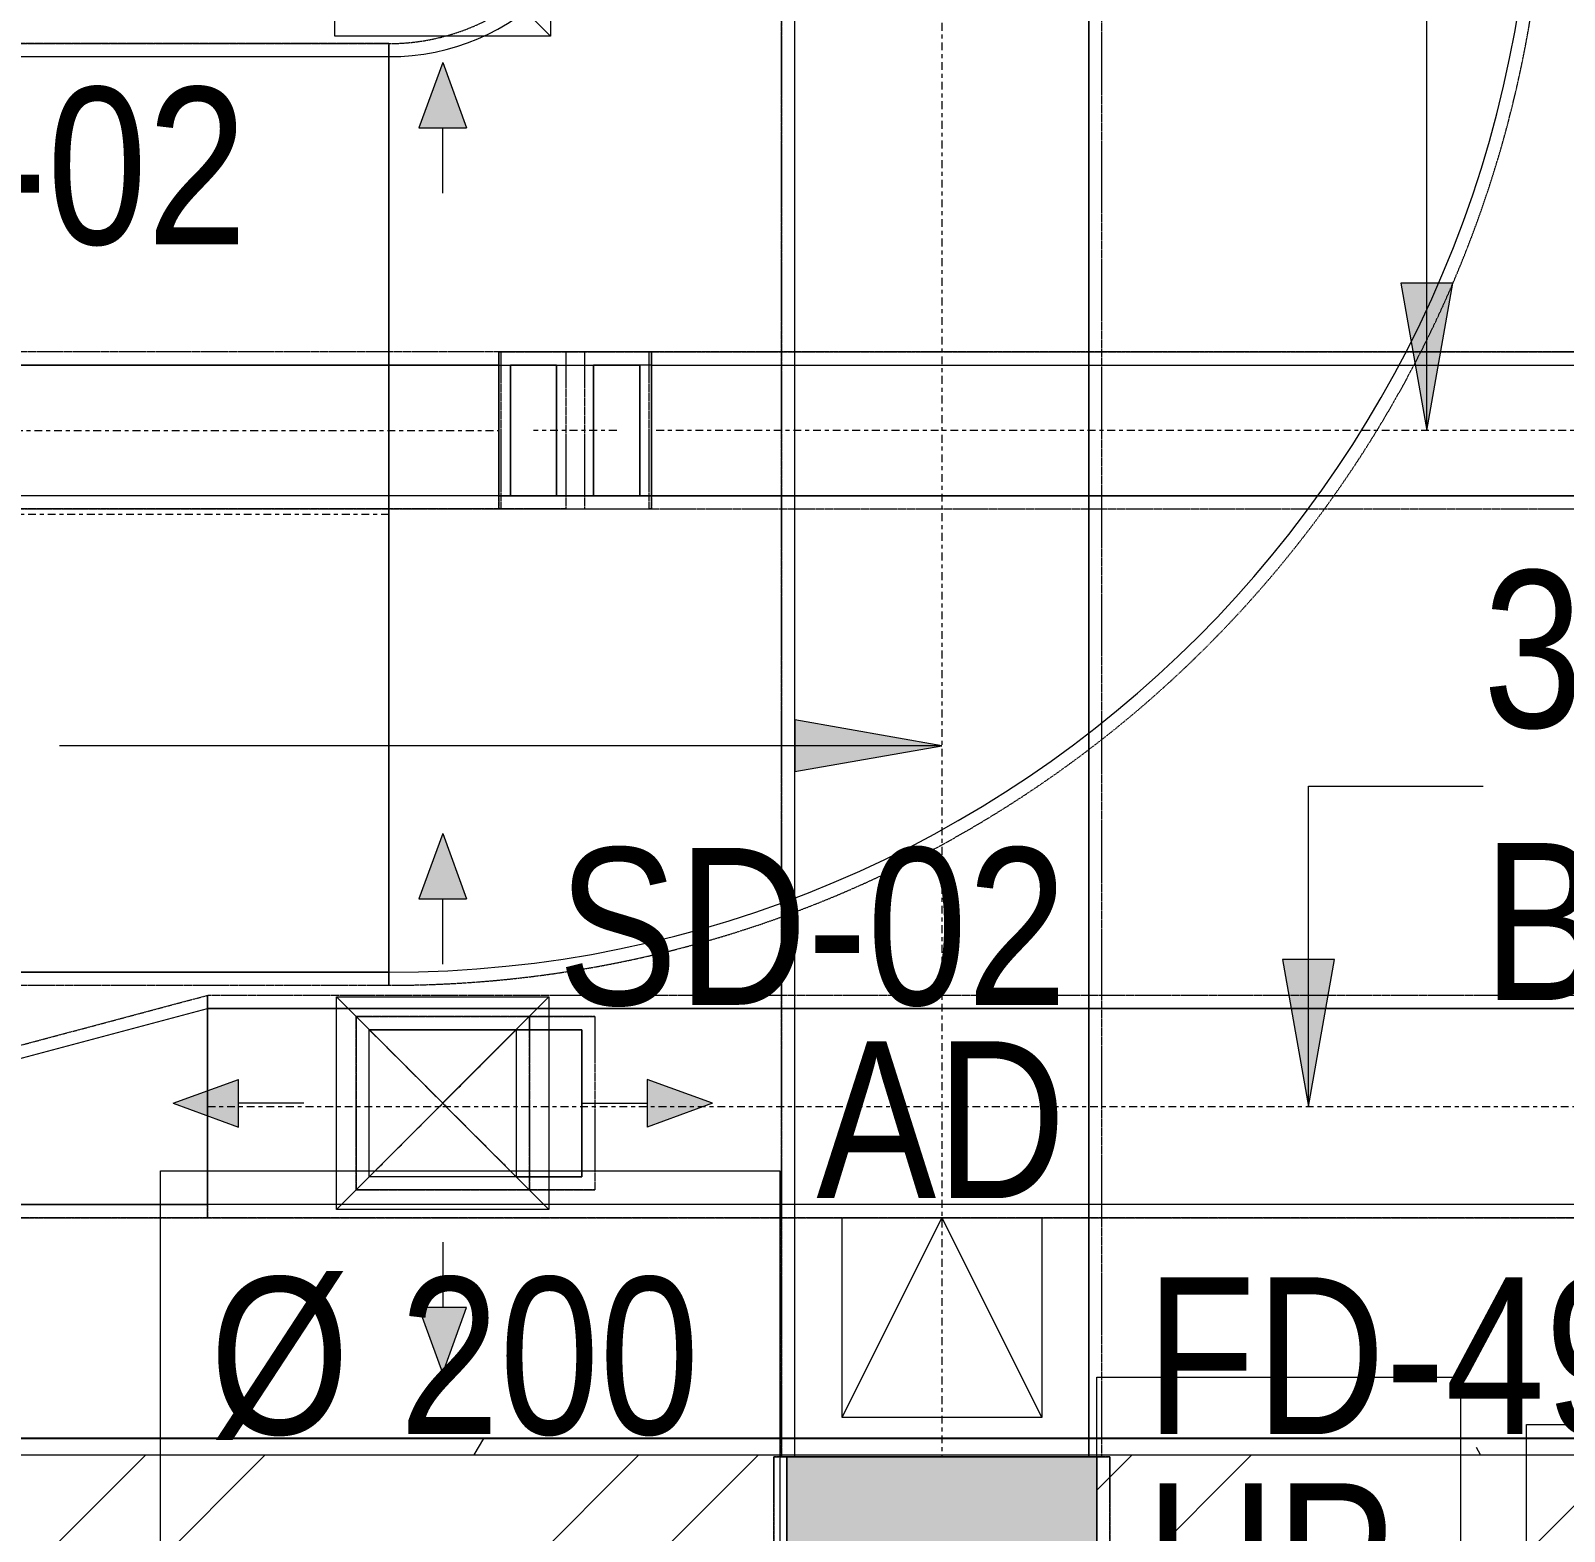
# Model space of a CAD drawing. Header units: inches. Extents: x -83664 to 20107, y -47222 to 19398.
# Drawn here: x -16928 to -14582, y -36482 to -34187 of the extents above; entities that cross this region are included whole.
import ezdxf

# ---------------------------------------------------------------- set-up
doc = ezdxf.new("R2010")
doc.units = ezdxf.units.IN
doc.header["$MEASUREMENT"] = 0
for name, pattern in [('Center', [29.999999, 12, -6, 6, -6]), ('Hidden 0_50', [1.0584, 0.5292, -0.5292]), ('Hidden 1_5', [2.2, 1.5, -0.7])]:
    doc.linetypes.add(name, pattern=pattern)
doc.layers.add('A-DETL', color=7, linetype='Continuous', lineweight=18, true_color=0x00a600)
doc.layers.add('M-HVAC-DUCT', color=7, linetype='Continuous', lineweight=9, true_color=0xffe97f)
for name, color, linetype, lineweight in [('A-DETL-GENF', 7, 'Continuous', 9), ('A-WALL', 7, 'Continuous', 9), ('A-WALL-PATT', 7, 'Continuous', 25), ('G-ANNO-TEXT', 7, 'Continuous', 9), ('M-HVAC-CDFF', 7, 'Continuous', 9), ('M-HVAC-DUCT-ANNO', 7, 'Continuous', 9), ('M-HVAC-DUCT-CNTR', 7, 'Center', 9), ('M-HVAC-DUCT-IDEN', 7, 'Continuous', 18)]:
    doc.layers.add(name, color=color, linetype=linetype, lineweight=lineweight)
doc.styles.add('Arial Narrow_21', font='ARIALN.TTF', dxfattribs={"height": 240})

# ---------------------------------------------------------------- blocks, each defined once
blk = doc.blocks.new('GCE-AT-Return Air Rectangular Diffuser - 230x230-V40-FIRST FLOOR AC CONDITIONING LAYOUT - PART A')
at = {"layer": 'A-DETL-GENF', "true_color": 0xff00ff}
for points in [[(0, 205), (36.4, 305), (-36.4, 305)], [(-305, -36.4), (-205, 0), (-305, 36.4)], [(305, -36.4), (305, 36.4), (205, 0)], [(36.4, -305), (0, -205), (-36.4, -305)]]:
    blk.add_hatch(color=6, dxfattribs=at).paths.add_polyline_path(points)
at = {"layer": 'A-DETL-GENF', "color": 6, "true_color": 0xff00ff}
for p, q in [((0, 405), (0, 305)), ((0, 205), (-36.4, 305)), ((-36.4, 305), (36.4, 305)), ((0, 205), (36.4, 305)), ((-165, 165), (165, 165)), ((-165, -165), (-165, 165)), ((-165, 165), (165, -165)), ((165, 165), (165, -165)), ((-205, 0), (-305, 36.4)), ((-305, -36.4), (-305, 36.4)), ((205, 0), (305, 36.4)), ((305, 36.4), (305, -36.4)), ((405, 0), (305, 0)), ((-405, 0), (-305, 0)), ((-205, 0), (-305, -36.4)), ((205, 0), (305, -36.4)), ((165, -165), (-165, -165)), ((0, -205), (-36.4, -305)), ((0, -205), (36.4, -305)), ((-36.4, -305), (36.4, -305)), ((0, -405), (0, -305))]:
    blk.add_line(p, q, dxfattribs=at)
blk = doc.blocks.new('GCE-AT-Supply Air Rectangular Diffuser - 225x225-V55-FIRST FLOOR AC CONDITIONING LAYOUT - PART A')
at = {"layer": 'A-DETL-GENF', "true_color": 0xff7f00}
for points in [[(36.4, 312.5), (0, 412.5), (-36.4, 312.5)], [(-312.5, 36.4), (-412.5, 0), (-312.5, -36.4)], [(412.5, 0), (312.5, 36.4), (312.5, -36.4), (338.5, -26.9)], [(36.4, -312.5), (-36.4, -312.5), (0, -412.5)]]:
    blk.add_hatch(color=30, dxfattribs=at).paths.add_polyline_path(points)
at = {"layer": 'A-DETL-GENF', "color": 30, "true_color": 0xff7f00}
for p, q in [((0, 412.5), (-36.4, 312.5)), ((0, 412.5), (36.4, 312.5)), ((-36.4, 312.5), (36.4, 312.5)), ((0, 212.5), (0, 312.5)), ((-162.5, -162.5), (162.5, 162.5)), ((-162.5, 162.5), (162.5, -162.5)), ((-162.5, -162.5), (-162.5, 162.5)), ((-162.5, 162.5), (162.5, 162.5)), ((162.5, 162.5), (162.5, -162.5)), ((-412.5, 0), (-312.5, 36.4)), ((-312.5, -36.4), (-312.5, 36.4)), ((312.5, 36.4), (312.5, -36.4)), ((412.5, 0), (312.5, 36.4)), ((212.5, 0), (312.5, 0)), ((-412.5, 0), (-312.5, -36.4)), ((-212.5, 0), (-312.5, 0)), ((412.5, 0), (312.5, -36.4)), ((162.5, -162.5), (-162.5, -162.5)), ((0, -212.5), (0, -312.5)), ((36.4, -312.5), (-36.4, -312.5)), ((0, -412.5), (-36.4, -312.5)), ((0, -412.5), (36.4, -312.5))]:
    blk.add_line(p, q, dxfattribs=at)
blk = doc.blocks.new('M_Rec Tap - Beveled - Standard-8294868-FIRST FLOOR AC CONDITIONING LAYOUT - PART A')
at = {"layer": 'M-HVAC-DUCT', "color": 30, "true_color": 0xff7f00}
for p, q in [((135046.9, 62657.7), (135271.9, 62657.7)), ((135046.9, 62432.7), (135046.9, 62657.7)), ((135046.9, 62657.7), (135371.9, 62657.7)), ((135046.9, 62432.7), (135046.9, 62657.7)), ((135271.9, 62657.7), (135371.9, 62657.7)), ((135271.9, 62657.7), (135271.9, 62432.7)), ((135371.9, 62657.7), (135371.9, 62432.7)), ((135371.9, 62432.7), (135371.9, 62657.7)), ((135271.9, 62432.7), (135046.9, 62432.7)), ((135371.9, 62432.7), (135046.9, 62432.7)), ((135271.9, 62432.7), (135371.9, 62432.7))]:
    blk.add_line(p, q, dxfattribs=at)
blk = doc.blocks.new('GCE-DA-Fire Damper-Rectangular - Standard-V137-FIRST FLOOR AC CONDITIONING LAYOUT - PART A')
at = {"layer": 'A-DETL-GENF', "true_color": 0xff00ff}
blk.add_hatch(color=6, dxfattribs=at).paths.add_polyline_path([(-75, -237), (-75, 237), (75, 237), (75, -237)])
at = {"layer": 'A-DETL-GENF', "color": 6, "true_color": 0xff00ff}
for p, q in [((75, 237), (-75, 237)), ((-75, 237), (-75, -237)), ((75, -237), (75, 237)), ((-75, -237), (75, -237))]:
    blk.add_line(p, q, dxfattribs=at)
at = {"layer": 'M-HVAC-DUCT', "color": 6, "true_color": 0xff00ff}
for p, q in [((-75, -237), (-75, 237)), ((-75, 237), (75, 237)), ((75, 237), (75, -237)), ((75, -237), (-75, -237))]:
    blk.add_line(p, q, dxfattribs=at)
blk = doc.blocks.new('M_Rec Transition - Length - Standard-8295816-FIRST FLOOR AC CONDITIONING LAYOUT - PART A')
at = {"layer": 'M-HVAC-DUCT', "color": 30, "true_color": 0xff7f00}
for p, q in [((0, 100), (375, 200)), ((0, 100), (375, 200)), ((375, -100), (375, 200)), ((375, 200), (375, -100)), ((0, 100), (0, -100)), ((0, -100), (0, 100)), ((0, -100), (375, -100)), ((375, -100), (0, -100))]:
    blk.add_line(p, q, dxfattribs=at)
blk = doc.blocks.new('M_Rec Elbow - Radius - 0_75W-8295147-FIRST FLOOR AC CONDITIONING LAYOUT - PART A')
at = {"layer": 'M-HVAC-DUCT', "color": 30, "true_color": 0xff7f00}
for p, q in [((-700, 1050), (700, 1050)), ((700, 1050), (-700, 1050)), ((-1050, 700), (-1050, -700)), ((-1050, -700), (-1050, 700))]:
    blk.add_line(p, q, dxfattribs=at)
for radius in [350, 350, 1750, 1750]:
    blk.add_arc((-1050, 1050), radius, 270, 0, dxfattribs=at)
blk = doc.blocks.new('M_Rectangular Elbow - Radius - 0_75 W-8295584-FIRST FLOOR AC CONDITIONING LAYOUT - PART A')
at = {"layer": 'M-HVAC-DUCT', "color": 6, "true_color": 0xff00ff}
for p, q in [((135390.2, 63474), (135390.2, 63674)), ((135390.2, 63674), (135460.9, 63674)), ((135478.5, 63674), (135390.2, 63674)), ((135460.9, 63674), (135460.9, 63474)), ((135478.5, 63674), (135460.9, 63674)), ((135478.5, 63474), (135478.5, 63674)), ((135478.5, 63674), (135478.5, 63474)), ((135460.9, 63474), (135390.2, 63474)), ((135478.5, 63474), (135390.2, 63474)), ((135460.9, 63474), (135478.5, 63474))]:
    blk.add_line(p, q, dxfattribs=at)
blk = doc.blocks.new('TEMW-SMBZ-HO-BM-HVAC-00002_rvt-1-FIRST FLOOR AC CONDITIONING LAYOUT - PART A')
at = {"layer": 'M-HVAC-DUCT', "color": 6, "linetype": 'Hidden 0_50', "true_color": 0xff00ff}
for p, q in [((135677.8, 69417.3), (135677.8, 62004.6)), ((135677.8, 62004.6), (135677.8, 69417.3)), ((136167.8, 62004.6), (136167.8, 69417.3)), ((136167.8, 62004.6), (136167.8, 69417.3)), ((135245.2, 63694), (132344.8, 63694)), ((135245.2, 63694), (132344.8, 63694)), ((135245.2, 63454), (135245.2, 63694)), ((135245.2, 63694), (135245.2, 63454)), ((135347.7, 63694), (135245.2, 63694)), ((135245.2, 63694), (135248.7, 63694)), ((135245.2, 63694), (135245.2, 63454)), ((135245.2, 63694), (135245.2, 63454)), ((135248.7, 63694), (135347.7, 63694)), ((135248.7, 63454), (135248.7, 63694)), ((135376, 63694), (135248.7, 63694)), ((135248.7, 63694), (135347.7, 63694)), ((135248.7, 63454), (135248.7, 63694)), ((135347.7, 63694), (135347.7, 63454)), ((135347.7, 63694), (135475, 63694)), ((135347.7, 63694), (135347.7, 63454)), ((135475, 63694), (135376, 63694)), ((135478.5, 63694), (135376, 63694)), ((135376, 63694), (135376, 63454)), ((135376, 63694), (135376, 63454)), ((135475, 63694), (135376, 63694)), ((135475, 63694), (135478.5, 63694)), ((135475, 63454), (135475, 63694)), ((135475, 63454), (135475, 63694)), ((135478.5, 63694), (135478.5, 63454)), ((135478.5, 63454), (135478.5, 63694)), ((137447.9, 63694), (135478.5, 63694)), ((135478.5, 63694), (137447.9, 63694)), ((135478.5, 63694), (135478.5, 63454)), ((135478.5, 63694), (135478.5, 63454)), ((132344.8, 63454), (135245.2, 63454)), ((135245.2, 63454), (132344.8, 63454)), ((135248.7, 63454), (135245.2, 63454)), ((135245.2, 63454), (135347.7, 63454)), ((135347.7, 63454), (135248.7, 63454)), ((135248.7, 63454), (135376, 63454)), ((135347.7, 63454), (135248.7, 63454)), ((135347.7, 63454), (135475, 63454)), ((135376, 63454), (135478.5, 63454)), ((135376, 63454), (135475, 63454)), ((135376, 63454), (135475, 63454)), ((135478.5, 63454), (135475, 63454)), ((135478.5, 63454), (137447.9, 63454)), ((135478.5, 63454), (137447.9, 63454)), ((135665.8, 62004.6), (135665.8, 61854.6)), ((136179.8, 62004.6), (135665.8, 62004.6)), ((135665.8, 62004.6), (136179.8, 62004.6)), ((135665.8, 61854.6), (135665.8, 62004.6)), ((135677.8, 62004.6), (136167.8, 62004.6)), ((136167.8, 62004.6), (135677.8, 62004.6)), ((136179.8, 61854.6), (136179.8, 62004.6)), ((136179.8, 62004.6), (136179.8, 61854.6))]:
    blk.add_line(p, q, dxfattribs=at)
at = {"layer": 'M-HVAC-DUCT', "color": 6, "true_color": 0xff00ff}
for p, q in [((135697.8, 62004.6), (135697.8, 69417.3)), ((135697.8, 62004.6), (135697.8, 69417.3)), ((136147.8, 69417.3), (136147.8, 62004.6)), ((136147.8, 62004.6), (136147.8, 69417.3)), ((132344.8, 63674), (135245.2, 63674)), ((135245.2, 63674), (132344.8, 63674)), ((135245.2, 63674), (135245.2, 63474)), ((135245.2, 63474), (135245.2, 63674)), ((135262.8, 63474), (135262.8, 63674)), ((135262.8, 63674), (135333.5, 63674)), ((135262.8, 63674), (135390.2, 63674)), ((135333.5, 63674), (135333.5, 63474)), ((135333.5, 63674), (135460.9, 63674)), ((135460.9, 63674), (135390.2, 63674)), ((135390.2, 63674), (135390.2, 63474)), ((135460.9, 63474), (135460.9, 63674)), ((135478.5, 63474), (135478.5, 63674)), ((135478.5, 63674), (135478.5, 63474)), ((135478.5, 63674), (137447.9, 63674)), ((135478.5, 63674), (137447.9, 63674)), ((135245.2, 63474), (132344.8, 63474)), ((135245.2, 63474), (132344.8, 63474)), ((135333.5, 63474), (135262.8, 63474)), ((135262.8, 63474), (135390.2, 63474)), ((135460.9, 63474), (135333.5, 63474)), ((135390.2, 63474), (135460.9, 63474)), ((137447.9, 63474), (135478.5, 63474)), ((135478.5, 63474), (137447.9, 63474)), ((136147.8, 62004.6), (135697.8, 62004.6)), ((135697.8, 62004.6), (136147.8, 62004.6))]:
    blk.add_line(p, q, dxfattribs=at)
at = {"layer": 'M-HVAC-DUCT', "color": 30, "linetype": 'Hidden 0_50', "true_color": 0xff7f00}
for p, q in [((135077, 64165.6), (128582, 64165.6)), ((128582, 64165.6), (135077, 64165.6)), ((135077, 64165.6), (135077, 62725.6)), ((135077, 62725.6), (135077, 64165.6)), ((135077, 64165.6), (135077, 62725.6)), ((135077, 62725.6), (135077, 64165.6)), ((128582, 62725.6), (135077, 62725.6)), ((128582, 62725.6), (135077, 62725.6)), ((134424.5, 62610.2), (134799.5, 62710.2)), ((134424.5, 62610.2), (134799.5, 62710.2)), ((134799.5, 62370.2), (134799.5, 62710.2)), ((134799.5, 62710.2), (134799.5, 62370.2)), ((134799.5, 62370.2), (134799.5, 62710.2)), ((134799.5, 62710.2), (134799.5, 62370.2)), ((139940.2, 62710.2), (134799.5, 62710.2)), ((139940.2, 62710.2), (134799.5, 62710.2)), ((135026.9, 62677.7), (135291.9, 62677.7)), ((135026.9, 62412.7), (135026.9, 62677.7)), ((135026.9, 62677.7), (135026.9, 62412.7)), ((135291.9, 62677.7), (135026.9, 62677.7)), ((135026.9, 62677.7), (135391.9, 62677.7)), ((135291.9, 62677.7), (135026.9, 62677.7)), ((135026.9, 62412.7), (135026.9, 62677.7)), ((135026.9, 62677.7), (135026.9, 62412.7)), ((135291.9, 62677.7), (135291.9, 62412.7)), ((135291.9, 62412.7), (135291.9, 62677.7)), ((135391.9, 62677.7), (135291.9, 62677.7)), ((135291.9, 62677.7), (135291.9, 62412.7)), ((135391.9, 62677.7), (135391.9, 62412.7)), ((135391.9, 62677.7), (135391.9, 62412.7)), ((135291.9, 62412.7), (135026.9, 62412.7)), ((135026.9, 62412.7), (135291.9, 62412.7)), ((135026.9, 62412.7), (135291.9, 62412.7)), ((135391.9, 62412.7), (135026.9, 62412.7)), ((135291.9, 62412.7), (135391.9, 62412.7)), ((134424.5, 62370.2), (134799.5, 62370.2)), ((134799.5, 62370.2), (134424.5, 62370.2)), ((134799.5, 62370.2), (139940.2, 62370.2)), ((139940.2, 62370.2), (134799.5, 62370.2))]:
    blk.add_line(p, q, dxfattribs=at)
at = {"layer": 'M-HVAC-DUCT', "color": 30, "true_color": 0xff7f00}
for p, q in [((128582, 64145.6), (135077, 64145.6)), ((128582, 64145.6), (135077, 64145.6)), ((135077, 62745.6), (135077, 64145.6)), ((135077, 64145.6), (135077, 62745.6)), ((135077, 62745.6), (128582, 62745.6)), ((128582, 62745.6), (135077, 62745.6)), ((134799.5, 62690.2), (134799.5, 62390.2)), ((134799.5, 62390.2), (134799.5, 62690.2)), ((134799.5, 62690.2), (139940.2, 62690.2)), ((139940.2, 62690.2), (134799.5, 62690.2)), ((135371.9, 62657.7), (135046.9, 62657.7)), ((135046.9, 62432.7), (135046.9, 62657.7)), ((135046.9, 62657.7), (135371.9, 62657.7)), ((135046.9, 62432.7), (135046.9, 62657.7)), ((135371.9, 62432.7), (135371.9, 62657.7)), ((135371.9, 62432.7), (135371.9, 62657.7)), ((135371.9, 62432.7), (135046.9, 62432.7)), ((135371.9, 62432.7), (135046.9, 62432.7)), ((139940.2, 62390.2), (134799.5, 62390.2)), ((139940.2, 62390.2), (134799.5, 62390.2))]:
    blk.add_line(p, q, dxfattribs=at)
at = {"layer": 'M-HVAC-DUCT', "color": 30, "linetype": 'Hidden 0_50', "true_color": 0xff7f00}
for radius in [330, 1770, 1770, 330]:
    blk.add_arc((135077, 64495.6), radius, 270, 0, dxfattribs=at)
at = {"layer": 'M-HVAC-DUCT-ANNO', "color": 30, "linetype": 'Hidden 1_5', "true_color": 0xff7f00}
for p, q in [((135046.9, 62432.7), (135046.9, 62657.7)), ((135046.9, 62657.7), (135271.9, 62657.7)), ((135046.9, 62657.7), (135271.9, 62432.7)), ((135271.9, 62657.7), (135046.9, 62432.7)), ((135271.9, 62657.7), (135271.9, 62432.7)), ((135271.9, 62432.7), (135046.9, 62432.7))]:
    blk.add_line(p, q, dxfattribs=at)
at = {"layer": 'M-HVAC-DUCT-CNTR', "color": 6, "true_color": 0xff00ff}
for p, q in [((135922.8, 69417.3), (135922.8, 62004.6)), ((132344.8, 63574), (135245.2, 63574)), ((135425.5, 63574), (135298.2, 63574)), ((137447.9, 63574), (135478.5, 63574))]:
    blk.add_line(p, q, dxfattribs=at)
at = {"layer": 'M-HVAC-DUCT-CNTR', "color": 30, "true_color": 0xff7f00}
for p, q in [((135077, 63445.6), (128582, 63445.6)), ((134799.5, 62540.2), (139940.2, 62540.2))]:
    blk.add_line(p, q, dxfattribs=at)
at = {"layer": 'M-HVAC-CDFF', "color": 6, "linetype": 'Hidden 0_50', "lineweight": 9, "true_color": 0xff00ff}
for name, p in [('GCE-AT-Return Air Rectangular Diffuser - 230x230-V40-FIRST FLOOR AC CONDITIONING LAYOUT - PART A', (135159.4, 64341.8)), ('GCE-AT-Supply Air Rectangular Diffuser - 225x225-V55-FIRST FLOOR AC CONDITIONING LAYOUT - PART A', (135159.4, 62545.2))]:
    blk.add_blockref(name, p, dxfattribs=at)
at = {"layer": 'M-HVAC-DUCT', "color": 6, "linetype": 'Hidden 0_50', "lineweight": 9, "true_color": 0xff00ff}
for name, p in [('M_Rec Elbow - Radius - 0_75W-8295147-FIRST FLOOR AC CONDITIONING LAYOUT - PART A', (136127, 63445.6)), ('M_Rectangular Elbow - Radius - 0_75 W-8295584-FIRST FLOOR AC CONDITIONING LAYOUT - PART A', (0, 0)), ('M_Rec Transition - Length - Standard-8295816-FIRST FLOOR AC CONDITIONING LAYOUT - PART A', (134424.5, 62490.2)), ('M_Rec Tap - Beveled - Standard-8294868-FIRST FLOOR AC CONDITIONING LAYOUT - PART A', (0, 0))]:
    blk.add_blockref(name, p, dxfattribs=at)
at = {"layer": 'M-HVAC-DUCT', "color": 6, "linetype": 'Hidden 0_50', "lineweight": 9, "true_color": 0xff00ff, "extrusion": (0, 0, -1)}
blk.add_blockref('M_Rectangular Elbow - Radius - 0_75 W-8295584-FIRST FLOOR AC CONDITIONING LAYOUT - PART A', (-270723.7, 0), dxfattribs=at)
at = {"layer": 'M-HVAC-DUCT', "color": 6, "linetype": 'Hidden 0_50', "lineweight": 9, "true_color": 0xff00ff, "extrusion": (0, 0, -1), "rotation": 90}
blk.add_blockref('GCE-DA-Fire Damper-Rectangular - Standard-V137-FIRST FLOOR AC CONDITIONING LAYOUT - PART A', (-135922.8, 61929.6), dxfattribs=at)
blk = doc.blocks.new('TEMW-SMBZ-HO-BM-HVAC-00002_rvt-2-FIRST FLOOR AC CONDITIONING LAYOUT - PART A')
at = {"layer": 'M-HVAC-DUCT', "color": 6, "linetype": 'Hidden 0_50', "true_color": 0xff00ff}
for p, q in [((135677.8, 69417.3), (135677.8, 62004.6)), ((135677.8, 62004.6), (135677.8, 69417.3)), ((136167.8, 62004.6), (136167.8, 69417.3)), ((136167.8, 62004.6), (136167.8, 69417.3)), ((135245.2, 63694), (132344.8, 63694)), ((135245.2, 63694), (132344.8, 63694)), ((135245.2, 63454), (135245.2, 63694)), ((135245.2, 63694), (135245.2, 63454)), ((135347.7, 63694), (135245.2, 63694)), ((135245.2, 63694), (135248.7, 63694)), ((135245.2, 63694), (135245.2, 63454)), ((135245.2, 63694), (135245.2, 63454)), ((135248.7, 63694), (135347.7, 63694)), ((135248.7, 63454), (135248.7, 63694)), ((135376, 63694), (135248.7, 63694)), ((135248.7, 63694), (135347.7, 63694)), ((135248.7, 63454), (135248.7, 63694)), ((135347.7, 63694), (135347.7, 63454)), ((135347.7, 63694), (135475, 63694)), ((135347.7, 63694), (135347.7, 63454)), ((135475, 63694), (135376, 63694)), ((135478.5, 63694), (135376, 63694)), ((135376, 63694), (135376, 63454)), ((135376, 63694), (135376, 63454)), ((135475, 63694), (135376, 63694)), ((135475, 63694), (135478.5, 63694)), ((135475, 63454), (135475, 63694)), ((135475, 63454), (135475, 63694)), ((135478.5, 63694), (135478.5, 63454)), ((135478.5, 63454), (135478.5, 63694)), ((137447.9, 63694), (135478.5, 63694)), ((135478.5, 63694), (137447.9, 63694)), ((135478.5, 63694), (135478.5, 63454)), ((135478.5, 63694), (135478.5, 63454)), ((132344.8, 63454), (135245.2, 63454)), ((135245.2, 63454), (132344.8, 63454)), ((135248.7, 63454), (135245.2, 63454)), ((135245.2, 63454), (135347.7, 63454)), ((135347.7, 63454), (135248.7, 63454)), ((135248.7, 63454), (135376, 63454)), ((135347.7, 63454), (135248.7, 63454)), ((135347.7, 63454), (135475, 63454)), ((135376, 63454), (135478.5, 63454)), ((135376, 63454), (135475, 63454)), ((135376, 63454), (135475, 63454)), ((135478.5, 63454), (135475, 63454)), ((135478.5, 63454), (137447.9, 63454)), ((135478.5, 63454), (137447.9, 63454)), ((135665.8, 62004.6), (135665.8, 61854.6)), ((136179.8, 62004.6), (135665.8, 62004.6)), ((135665.8, 62004.6), (136179.8, 62004.6)), ((135665.8, 61854.6), (135665.8, 62004.6)), ((135677.8, 62004.6), (136167.8, 62004.6)), ((136167.8, 62004.6), (135677.8, 62004.6)), ((136179.8, 61854.6), (136179.8, 62004.6)), ((136179.8, 62004.6), (136179.8, 61854.6))]:
    blk.add_line(p, q, dxfattribs=at)
at = {"layer": 'M-HVAC-DUCT', "color": 6, "true_color": 0xff00ff}
for p, q in [((135697.8, 62004.6), (135697.8, 69417.3)), ((135697.8, 62004.6), (135697.8, 69417.3)), ((136147.8, 69417.3), (136147.8, 62004.6)), ((136147.8, 62004.6), (136147.8, 69417.3)), ((132344.8, 63674), (135245.2, 63674)), ((135245.2, 63674), (132344.8, 63674)), ((135245.2, 63674), (135245.2, 63474)), ((135245.2, 63474), (135245.2, 63674)), ((135262.8, 63474), (135262.8, 63674)), ((135262.8, 63674), (135333.5, 63674)), ((135262.8, 63674), (135390.2, 63674)), ((135333.5, 63674), (135333.5, 63474)), ((135333.5, 63674), (135460.9, 63674)), ((135460.9, 63674), (135390.2, 63674)), ((135390.2, 63674), (135390.2, 63474)), ((135460.9, 63474), (135460.9, 63674)), ((135478.5, 63474), (135478.5, 63674)), ((135478.5, 63674), (135478.5, 63474)), ((135478.5, 63674), (137447.9, 63674)), ((135478.5, 63674), (137447.9, 63674)), ((135245.2, 63474), (132344.8, 63474)), ((135245.2, 63474), (132344.8, 63474)), ((135333.5, 63474), (135262.8, 63474)), ((135262.8, 63474), (135390.2, 63474)), ((135460.9, 63474), (135333.5, 63474)), ((135390.2, 63474), (135460.9, 63474)), ((137447.9, 63474), (135478.5, 63474)), ((135478.5, 63474), (137447.9, 63474)), ((136147.8, 62004.6), (135697.8, 62004.6)), ((135697.8, 62004.6), (136147.8, 62004.6))]:
    blk.add_line(p, q, dxfattribs=at)
at = {"layer": 'M-HVAC-DUCT', "color": 30, "linetype": 'Hidden 0_50', "true_color": 0xff7f00}
for p, q in [((135077, 64165.6), (128582, 64165.6)), ((128582, 64165.6), (135077, 64165.6)), ((135077, 64165.6), (135077, 62725.6)), ((135077, 62725.6), (135077, 64165.6)), ((135077, 64165.6), (135077, 62725.6)), ((135077, 62725.6), (135077, 64165.6)), ((128582, 62725.6), (135077, 62725.6)), ((128582, 62725.6), (135077, 62725.6)), ((134424.5, 62610.2), (134799.5, 62710.2)), ((134424.5, 62610.2), (134799.5, 62710.2)), ((134799.5, 62370.2), (134799.5, 62710.2)), ((134799.5, 62710.2), (134799.5, 62370.2)), ((134799.5, 62370.2), (134799.5, 62710.2)), ((134799.5, 62710.2), (134799.5, 62370.2)), ((139940.2, 62710.2), (134799.5, 62710.2)), ((139940.2, 62710.2), (134799.5, 62710.2)), ((135026.9, 62677.7), (135291.9, 62677.7)), ((135026.9, 62412.7), (135026.9, 62677.7)), ((135026.9, 62677.7), (135026.9, 62412.7)), ((135291.9, 62677.7), (135026.9, 62677.7)), ((135026.9, 62677.7), (135391.9, 62677.7)), ((135291.9, 62677.7), (135026.9, 62677.7)), ((135026.9, 62412.7), (135026.9, 62677.7)), ((135026.9, 62677.7), (135026.9, 62412.7)), ((135291.9, 62677.7), (135291.9, 62412.7)), ((135291.9, 62412.7), (135291.9, 62677.7)), ((135391.9, 62677.7), (135291.9, 62677.7)), ((135291.9, 62677.7), (135291.9, 62412.7)), ((135391.9, 62677.7), (135391.9, 62412.7)), ((135391.9, 62677.7), (135391.9, 62412.7)), ((135291.9, 62412.7), (135026.9, 62412.7)), ((135026.9, 62412.7), (135291.9, 62412.7)), ((135026.9, 62412.7), (135291.9, 62412.7)), ((135391.9, 62412.7), (135026.9, 62412.7)), ((135291.9, 62412.7), (135391.9, 62412.7)), ((134424.5, 62370.2), (134799.5, 62370.2)), ((134799.5, 62370.2), (134424.5, 62370.2)), ((134799.5, 62370.2), (139940.2, 62370.2)), ((139940.2, 62370.2), (134799.5, 62370.2))]:
    blk.add_line(p, q, dxfattribs=at)
at = {"layer": 'M-HVAC-DUCT', "color": 30, "true_color": 0xff7f00}
for p, q in [((128582, 64145.6), (135077, 64145.6)), ((128582, 64145.6), (135077, 64145.6)), ((135077, 62745.6), (135077, 64145.6)), ((135077, 64145.6), (135077, 62745.6)), ((135077, 62745.6), (128582, 62745.6)), ((128582, 62745.6), (135077, 62745.6)), ((134799.5, 62690.2), (134799.5, 62390.2)), ((134799.5, 62390.2), (134799.5, 62690.2)), ((134799.5, 62690.2), (139940.2, 62690.2)), ((139940.2, 62690.2), (134799.5, 62690.2)), ((135371.9, 62657.7), (135046.9, 62657.7)), ((135046.9, 62432.7), (135046.9, 62657.7)), ((135046.9, 62657.7), (135371.9, 62657.7)), ((135046.9, 62432.7), (135046.9, 62657.7)), ((135371.9, 62432.7), (135371.9, 62657.7)), ((135371.9, 62432.7), (135371.9, 62657.7)), ((135371.9, 62432.7), (135046.9, 62432.7)), ((135371.9, 62432.7), (135046.9, 62432.7)), ((139940.2, 62390.2), (134799.5, 62390.2)), ((139940.2, 62390.2), (134799.5, 62390.2))]:
    blk.add_line(p, q, dxfattribs=at)
at = {"layer": 'M-HVAC-DUCT', "color": 30, "linetype": 'Hidden 0_50', "true_color": 0xff7f00}
for radius in [330, 1770, 1770, 330]:
    blk.add_arc((135077, 64495.6), radius, 270, 0, dxfattribs=at)
at = {"layer": 'M-HVAC-DUCT-ANNO', "color": 30, "linetype": 'Hidden 1_5', "true_color": 0xff7f00}
for p, q in [((135046.9, 62432.7), (135046.9, 62657.7)), ((135046.9, 62657.7), (135271.9, 62657.7)), ((135046.9, 62657.7), (135271.9, 62432.7)), ((135271.9, 62657.7), (135046.9, 62432.7)), ((135271.9, 62657.7), (135271.9, 62432.7)), ((135271.9, 62432.7), (135046.9, 62432.7))]:
    blk.add_line(p, q, dxfattribs=at)
at = {"layer": 'M-HVAC-DUCT-CNTR', "color": 6, "true_color": 0xff00ff}
for p, q in [((135922.8, 69417.3), (135922.8, 62004.6)), ((132344.8, 63574), (135245.2, 63574)), ((135425.5, 63574), (135298.2, 63574)), ((137447.9, 63574), (135478.5, 63574))]:
    blk.add_line(p, q, dxfattribs=at)
at = {"layer": 'M-HVAC-DUCT-CNTR', "color": 30, "true_color": 0xff7f00}
for p, q in [((135077, 63445.6), (128582, 63445.6)), ((134799.5, 62540.2), (139940.2, 62540.2))]:
    blk.add_line(p, q, dxfattribs=at)
at = {"layer": 'M-HVAC-CDFF', "color": 6, "linetype": 'Hidden 0_50', "lineweight": 9, "true_color": 0xff00ff}
for name, p in [('GCE-AT-Return Air Rectangular Diffuser - 230x230-V40-FIRST FLOOR AC CONDITIONING LAYOUT - PART A', (135159.4, 64341.8)), ('GCE-AT-Supply Air Rectangular Diffuser - 225x225-V55-FIRST FLOOR AC CONDITIONING LAYOUT - PART A', (135159.4, 62545.2))]:
    blk.add_blockref(name, p, dxfattribs=at)
at = {"layer": 'M-HVAC-DUCT', "color": 6, "linetype": 'Hidden 0_50', "lineweight": 9, "true_color": 0xff00ff}
for name, p in [('M_Rec Elbow - Radius - 0_75W-8295147-FIRST FLOOR AC CONDITIONING LAYOUT - PART A', (136127, 63445.6)), ('M_Rectangular Elbow - Radius - 0_75 W-8295584-FIRST FLOOR AC CONDITIONING LAYOUT - PART A', (0, 0)), ('M_Rec Transition - Length - Standard-8295816-FIRST FLOOR AC CONDITIONING LAYOUT - PART A', (134424.5, 62490.2)), ('M_Rec Tap - Beveled - Standard-8294868-FIRST FLOOR AC CONDITIONING LAYOUT - PART A', (0, 0))]:
    blk.add_blockref(name, p, dxfattribs=at)
at = {"layer": 'M-HVAC-DUCT', "color": 6, "linetype": 'Hidden 0_50', "lineweight": 9, "true_color": 0xff00ff, "extrusion": (0, 0, -1)}
blk.add_blockref('M_Rectangular Elbow - Radius - 0_75 W-8295584-FIRST FLOOR AC CONDITIONING LAYOUT - PART A', (-270723.7, 0), dxfattribs=at)
at = {"layer": 'M-HVAC-DUCT', "color": 6, "linetype": 'Hidden 0_50', "lineweight": 9, "true_color": 0xff00ff, "extrusion": (0, 0, -1), "rotation": 90}
blk.add_blockref('GCE-DA-Fire Damper-Rectangular - Standard-V137-FIRST FLOOR AC CONDITIONING LAYOUT - PART A', (-135922.8, 61929.6), dxfattribs=at)
blk = doc.blocks.new('SMBZ_Hospital Arch Model_2026_01_29_rvt-1-FIRST FLOOR AC CONDITIONING LAYOUT - PART A')
at = {"layer": 'A-WALL-PATT', "lineweight": 9, "true_color": 0xbbbbbb}
h = blk.add_hatch(dxfattribs=at)
h.set_pattern_fill('FP_13', color=9, style=0, pattern_type=2)
h.set_pattern_definition([(0, (0, 0), (1219.2, 304.8), [50.292, -864.108, 50.292, -864.108, -4876.8]), (0, (0, 0), (1219.2, 304.8), [-1828.8, 50.292, -1778.508, 50.292, -864.108, -2133.6]), (0, (0, 0), (1219.2, 304.8), [-4572, 50.292, -559.308, 50.292, -1473.708]), (120, (457.2, 152.4), (-873.56454, 903.4582), [50.292, -864.108, 50.292, -864.108, -4876.8]), (120, (457.2, 152.4), (-873.56454, 903.4582), [-1828.8, 50.292, -1778.508, 50.292, -864.108, -2133.6]), (120, (457.2, 152.4), (-873.56454, 903.4582), [-4572, 50.292, -559.308, 50.292, -1473.708]), (240, (609.6, 762), (-345.63546, -1208.2582), [50.292, -864.108, 50.292, -864.108, -4876.8]), (240, (609.6, 762), (-345.63546, -1208.2582), [-1828.8, 50.292, -1778.508, 50.292, -864.108, -2133.6]), (240, (609.6, 762), (-345.63546, -1208.2582), [-4572, 50.292, -559.308, 50.292, -1473.708])])
h.paths.add_polyline_path([(139984.4, 62007.7), (140184.4, 62007.7), (140184.4, 62032.7), (133909.4, 62032.7), (133909.4, 62007.7), (139959.4, 62007.7)])
h = blk.add_hatch(dxfattribs=at)
h.set_pattern_fill('FP_12', color=9, style=0, pattern_type=2)
h.set_pattern_definition([(45, (0, 0), (-377.1708, 377.1708), []), (45, (0, 571.5), (-377.1708, 377.1708), [])])
h.paths.add_polyline_path([(139984.4, 61807.7), (139984.4, 62007.7), (133909.4, 62007.7), (133909.4, 61807.7), (139959.4, 61807.7)])
h.paths.add_polyline_path([(136079.2, 61854.6), (135685.8, 61854.6), (135685.8, 62004.6), (136159.8, 62004.6), (136159.8, 61854.6)])
at = {"layer": 'A-WALL', "color": 9, "lineweight": 25, "true_color": 0xbbbbbb}
blk.add_line((139959.4, 62032.7), (133909.4, 62032.7), dxfattribs=at)
at = {"layer": 'A-WALL', "color": 9, "true_color": 0xbbbbbb}
for p, q in [((139959.4, 62032.7), (133909.4, 62032.7)), ((133909.4, 62007.7), (139959.4, 62007.7))]:
    blk.add_line(p, q, dxfattribs=at)

msp = doc.modelspace()

# ---------------------------------------------------------------- hatches: boundary and pattern name
at = {"layer": 'M-HVAC-DUCT-IDEN', "lineweight": 9}
for points in [[(-14792, -34798.2), (-14752.3, -34573.2), (-14831.7, -34573.2)], [(-15533.8, -35280.2), (-15758.8, -35240.5), (-15758.8, -35319.9)], [(-14972.9, -35832), (-14933.2, -35607), (-15012.6, -35607)]]:
    msp.add_hatch(color=256, dxfattribs=at).paths.add_polyline_path(points)

# ---------------------------------------------------------------- linework, layer by layer
at = {"layer": 'A-DETL', "color": 7, "lineweight": 9}
for p, q in [((-15686.5, -36002), (-15381.1, -36002)), ((-15686.5, -36307.4), (-15686.5, -36002)), ((-15686.5, -36307.4), (-15533.8, -36002)), ((-15533.8, -36002), (-15381.1, -36307.4)), ((-15381.1, -36002), (-15381.1, -36307.4)), ((-15381.1, -36307.4), (-15686.5, -36307.4))]:
    msp.add_line(p, q, dxfattribs=at)
at = {"layer": 'G-ANNO-TEXT', "flags": 128}
for points in [[(-16728.9, -35930.5), (-15781.7, -35930.5), (-15781.7, -36914.5), (-16728.9, -36914.5)], [(-15296.9, -36245.8), (-14740.4, -36245.8), (-14740.4, -36812.8), (-15296.9, -36812.8)]]:
    msp.add_lwpolyline(points, close=True, dxfattribs=at)
at = {"layer": 'M-HVAC-DUCT-IDEN', "lineweight": 9}
for p, q in [((-14792, -34798.2), (-14792, -33951.3)), ((-14752.3, -34573.2), (-14831.7, -34573.2)), ((-14831.7, -34573.2), (-14792, -34798.2)), ((-14792, -34798.2), (-14752.3, -34573.2)), ((-15533.8, -35280.2), (-15758.8, -35240.5)), ((-15758.8, -35240.5), (-15758.8, -35319.9)), ((-15533.8, -35280.2), (-16883.6, -35280.2)), ((-15758.8, -35319.9), (-15533.8, -35280.2)), ((-14972.9, -35342), (-14706, -35342)), ((-14972.9, -35832), (-14972.9, -35342)), ((-14933.2, -35607), (-15012.6, -35607)), ((-15012.6, -35607), (-14972.9, -35832)), ((-14972.9, -35832), (-14933.2, -35607)), ((-14639.5, -36318.1), (-14344.7, -36318.1)), ((-14639.5, -36860), (-14639.5, -36318.1))]:
    msp.add_line(p, q, dxfattribs=at)

# ---------------------------------------------------------------- block references
at = {"lineweight": 5}
for name in ['SMBZ_Hospital Arch Model_2026_01_29_rvt-1-FIRST FLOOR AC CONDITIONING LAYOUT - PART A', 'TEMW-SMBZ-HO-BM-HVAC-00002_rvt-1-FIRST FLOOR AC CONDITIONING LAYOUT - PART A', 'TEMW-SMBZ-HO-BM-HVAC-00002_rvt-2-FIRST FLOOR AC CONDITIONING LAYOUT - PART A']:
    msp.add_blockref(name, (-151456.7, -98372.2), dxfattribs=at)

# ---------------------------------------------------------------- texts
at = {"layer": 'G-ANNO-TEXT', "char_height": 240, "attachment_point": 1, "style": 'Arial Narrow_21'}
for s, insert, width in [('RD-02', (-17390.8, -34273.5), 1010.126), ('SD-02', (-16121.3, -35436.5), 986.076), ('AD', (-15725.8, -35732.1), 481.012), ('Ø 200', (-16653.9, -36093), 937.974), ('FD-49', (-15221.9, -36093), 974.05), ('UP', (-15221.9, -36408.2), 481.012)]:
    msp.add_mtext(s, dxfattribs=dict(at, insert=insert, width=width))
at = {"layer": 'M-HVAC-DUCT-IDEN', "lineweight": 9, "char_height": 240, "attachment_point": 1, "style": 'Arial Narrow_21'}
for s, insert, width in [('300x200 SAD', (-14706, -35012.4), 2128.48), ('BOD : 3550', (-14706, -35429.1), 1803.797)]:
    msp.add_mtext(s, dxfattribs=dict(at, insert=insert, width=width))

doc.saveas('drawing.dxf')
